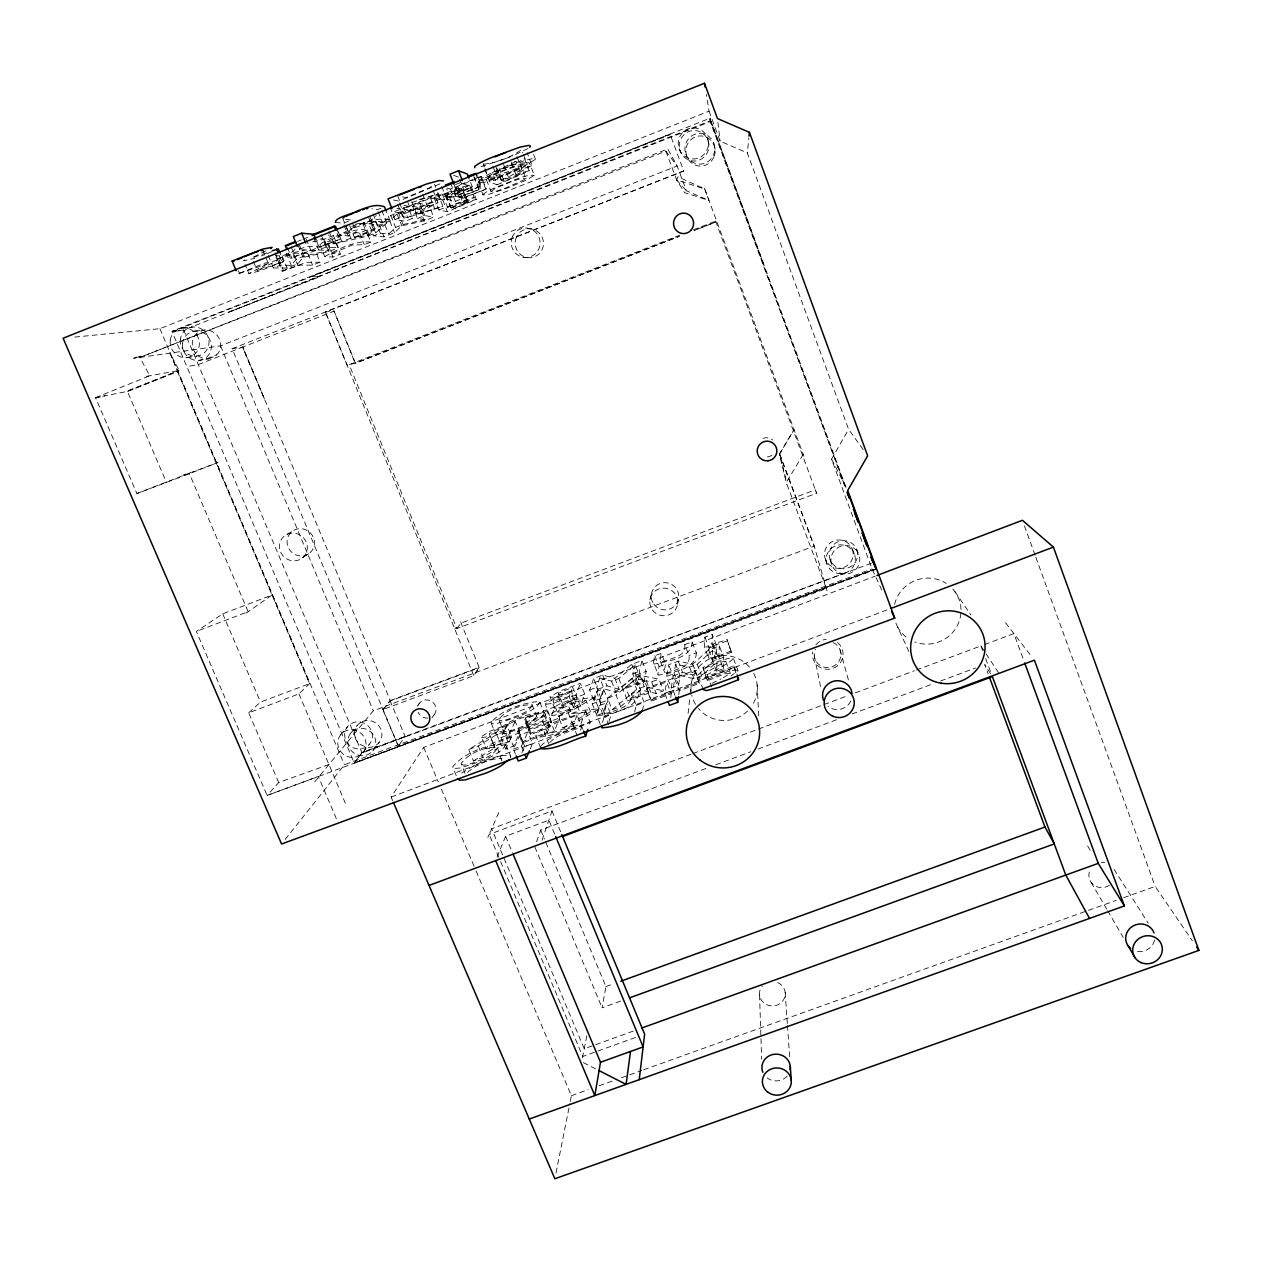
<?xml version="1.0" encoding="UTF-8"?>
<svg xmlns="http://www.w3.org/2000/svg" width="1262" height="1262" viewBox="0 0 1262 1262"><rect width="100%" height="100%" fill="white"/><g stroke="black" fill="none" stroke-linecap="round" stroke-linejoin="round"><path stroke-width="0.75" stroke-dasharray="5 3.75" d="M481.548 737.592L490.334 736.393L494.956 747.688L486.138 748.808L481.548 736.598L489.419 731.439L515.196 721.517L519.723 732.67L513.382 746.205L505.699 749.029L501.03 737.576L503.901 731.865L508.523 743.176L505.699 749.029M735.793 672.772L733.79 665.847L713.251 674.239L706.988 674.76C745.795 654.71 738.033 653.038 702.918 667.456L707.383 680.833L724.577 673.876L730.351 673.277L722.479 678.167M731.408 652.265L727.101 639.645L712.068 644.346L712.289 634.407L704.89 637.152L704.322 646.949L708.645 658.133L717.557 657.313L731.408 652.265L727.101 639.645M723.331 668.718L723.678 657.281L719.324 645.939L708.645 649.883L692.696 664.191L678.215 661.162L668.734 664.664L666.746 676.306L671.289 687.932L678.64 685.203L679.981 675.485L675.564 664.127L689.557 667.125L697.192 664.301L712.604 650.403L716.99 661.793L716.548 671.226L723.331 668.718L718.835 657.06L719.324 645.939M731.424 650.892L720.018 655.278L716.39 655.546L716.5 645.324L712.289 634.407M563.72 706.783L554.602 708.376L549.995 696.766L560.17 690.977L580.394 683.341L584.7 694.132L580.425 706.089C571.418 710.853 528.51 724.625 563.72 706.783L558.403 693.343L572.696 687.238L577.018 698.044L575.535 702.003L562.126 705.868L557.347 694.384L558.403 693.343M716.548 671.226L712.036 659.569L712.604 650.403M549.538 715.459L545.152 703.865L559.35 695.883L550.232 697.523M707.383 680.833L702.918 667.456M704.89 637.152L709.102 648.069L708.645 658.133M678.767 694.605L679.271 690.756L699.306 683.373L694.857 670.28L646.964 687.979L646.68 689.304L651.302 701.073L671.274 693.706L666.667 681.922L646.68 689.304M863.161 449.572L848.6 429.317L747.356 152.939L748.855 137.952M696.34 652.785C696.103 670.106 671.479 672.378 658.448 675.217L653.4 662.566L654.836 655.719L661.288 653.337L665.531 664.191L664.285 671.21L665.405 672.709A8.534 1.483 -21.3 0 0 669.948 671.936C677.631 668.844 691.055 667.156 688.957 655.514L684.73 644.63L692.112 641.901L696.34 652.785L688.957 655.514M699.306 683.373L694.857 670.28M688.105 713.44L689.935 696.356M690.14 694.447L691.371 683.058M692.112 641.901C691.434 658.985 667.109 661.099 654.11 664.112L653.464 663.512M684.73 644.63C686.544 656.13 673.182 657.644 665.595 660.799A8.534 1.436 -21.3 0 1 661.067 661.603L659.963 660.168L661.288 653.337M675.028 695.409L672.993 690.219L674.681 678.972L694.731 671.558M670.69 697.586L671.274 693.706M544.427 712.967L541.445 717.479L535.545 721.422A23.079 3.928 -22.1 0 1 522.373 727.732L507.056 733.112L497.48 734.705L495.445 733.443L490.997 722.558C502.229 709.402 522.436 703.076 539.363 701.356L544.427 712.967L543.733 712.194C526.822 713.724 506.441 720.113 495.445 733.443M678.64 685.203L674.113 673.592L675.564 664.127M671.289 687.932L673.135 675.959L668.734 664.664M540.578 747.782L535.798 735.967C545.831 720.066 570.108 719.214 585.458 710.711L590.111 722.369L588.439 727.575M666.793 698.438L664.774 693.248L666.667 681.922M540.057 702.098L537.013 706.515L531.097 710.411A23.095 3.802 -22.1 0 1 517.893 716.69L498.632 723.094L493.016 723.757L490.997 722.558M677.599 604.183L678.562 598.488M620.62 1001.097L602.084 1007.817L605.918 986.632L545.184 840.871M549.017 744.485L544.237 732.67C550.548 721.612 566.48 720.428 577.034 715.033L582.902 729.357M654.836 655.719L659.095 666.588L657.802 674.602M586.798 1035.771L582.019 1060.001M651.302 701.073L646.964 687.979M556.021 1172.934L569.872 1103.43M570.25 1101.505L571.402 1095.7L475.995 870.764M642.39 710.711L644.141 702.445L639.534 690.724L631.584 693.674C632.325 706.531 618.68 709.244 609.436 712.478A9.244 1.672 -21.7 0 1 604.687 713.188L603.82 711.358L606.312 702.997L599.371 705.568L596.737 713.945L597.194 715.885C612.196 713.33 637.673 709.765 639.534 690.724M510.369 757.768L510.684 756.269L505.273 743.602C486.769 744.801 464.716 752.326 452.664 766.87L457.507 778.622M643.652 682.71L646.176 671.368L641.916 660.515L631.741 664.285L614.846 678.278L602.715 675.06L593.661 678.42L589.622 689.951L594.055 701.041L601.059 698.454L604.088 688.847L599.781 677.978L611.518 681.149L618.79 678.467L635.117 664.853L639.408 675.754L637.168 685.092L643.652 682.71L639.266 671.558L641.916 660.515M634.676 712.052L636.19 705.379L631.584 693.674M469.606 185.167L458.406 191.13L463.075 203.087L476.279 199.428L447.395 211.732L438.86 209.949L434.096 197.834L460.977 187.375L469.606 185.167L474.165 197.755L463.075 203.087M536.665 716.043C532.596 724.293 521.727 726.328 513.902 729.751A15.128 2.571 -22.1 0 1 505.952 731.597L503.538 731.108L498.821 719.435C505.999 709.875 520.323 704.969 531.933 704.496L536.665 716.043L536.303 715.333C524.724 715.649 510.242 720.634 503.254 730.335L503.538 731.108M505.904 744.548L502.276 749.754L495.698 754.187A25.066 4.449 -22.4 0 1 481.264 761.144L460.52 767.943L454.604 768.448L452.664 766.87M532.28 705.174C528.037 713.298 517.262 715.317 509.438 718.756A15.128 2.492 -22.1 0 1 501.487 720.649L499.089 720.192M637.168 685.092L632.783 673.955L635.117 664.853M649.962 599.718L651.413 594.087M609.025 721.548L610.95 714.686L606.312 702.997M501.913 760.86L497.196 747.041C484.529 746.962 468.833 752.957 461.135 763.494L466.183 776.193M602.495 722.4L604.025 717.242L599.371 705.568M596.358 691.466L600.822 702.697L596.847 715.396L604.183 712.683L607.953 700.047L603.488 688.831L596.358 691.466L592.241 703.849L601.39 727.038M604.183 712.683L599.592 701.136L603.488 688.831M594.055 701.041L597.951 689.226L593.661 678.42M601.059 698.454L596.642 687.348L599.781 677.978M580.488 730.382L581.719 726.723C570.897 731.692 556.984 733.569 549.207 743.334M585.458 710.711L580.835 724.214C566.259 727.969 552.046 737.828 536.571 736.913L535.798 735.967M542.045 840.192L551.999 810.961L489.167 834.434L487.369 838.315M536.587 841.817L540.688 830.065L706.515 768.258M577.318 735.998L573.216 725.745L577.034 715.033M575.141 703.092C558.687 708.029 547.882 717.715 573.484 707.525L575.141 703.092L570.771 692.144L554.539 699.432L553.135 701.246L559.65 717.904L554.46 731.029L522.247 742.924L517.594 731.455L518.272 730.02L542.644 721.012L544.679 716.28L525.765 723.284L530.355 734.61L549.238 727.638L544.679 716.28M580.425 706.089L575.993 694.999L580.394 683.341M573.484 707.525L569.067 696.482L570.771 692.144M567.064 702.319L585.978 700.41L590.506 711.768L571.544 713.503L567.064 702.319L574.683 699.495L594.355 697.476L598.882 708.865L579.163 710.695L571.181 691.087L572.696 687.238M522.247 742.924L522.91 741.457L547.266 732.465L549.238 727.638M530.355 734.61L530.986 733.206L549.806 726.249L551.526 722.069L546.998 710.853L524.724 719.103L529.251 730.288L551.526 722.069M497.086 857.15L505.573 836.312L548.875 820.158L554.901 834.671M704.433 188.164L708.992 200.469L684.572 192.66L676.621 179.914L677.931 176.775L704.748 188.984L803.894 456.166M554.46 731.029L549.838 719.529L555.154 706.72L525.371 717.747L524.724 719.103M530.214 749.029L532.548 743.602L527.847 731.992L519.991 734.894L513.366 749.107L515.448 754.219M549.806 726.249L545.247 714.939L546.998 710.853M498.758 812.507L489.167 834.434L499.815 859.706M486.296 179.425L491.139 176.017L504.879 170.228A15.854 1.404 -21.2 0 1 514.659 166.947L521.253 166.079L525.797 179.03L503.995 188.764L495.635 191.335L490.965 191.445L486.296 179.425L491.028 179.441L502.907 175.623L516.41 169.96L521.537 166.489M521.821 752.957L524.692 746.505L532.548 743.602M488.268 176.838L493.568 173.083L508.539 166.789A17.258 1.546 -21.2 0 1 519.171 163.208L526.601 162.766L514.533 169.471L491.297 177.264L488.268 176.838L485.097 168.635M529.251 730.288L529.882 728.9L559.65 717.904M513.366 749.107L521.474 746.11L527.847 731.992M439.618 197.282L433.891 201.037L411.081 210.423L402.878 208.861L427.85 199.317L439.618 197.282L436.431 189.174M525.765 723.284L526.412 721.911L545.247 714.939M509.217 741.74L511.583 736.834L507.024 725.65L493.048 731.234L489.246 733.885L494.089 746L509.217 741.74L504.611 730.446L507.024 725.65M490.965 191.445L495.84 188.133L509.58 182.391A15.838 1.294 -21.2 0 1 519.329 179.062L526.159 178.463M501.03 737.576L508.712 734.736L515.196 721.517M448.641 193.875L436.778 200.658L403.95 213.877L393.287 212.016L431.809 197.188L444.161 193.685L448.641 193.875L446.748 189M446.622 196.036L449.398 196.762L463.469 190.373L446.622 196.036L451.307 207.946L454.036 208.561L468.107 202.251L463.469 190.373M881.759 590.001L872.058 568.894L831.579 459.131L848.6 429.317M785.91 479.087L779.758 453.815L794.05 429.648L779.38 454.02L786.747 484.545M733.522 658.796L738.081 670.674L731.013 675.927M803.231 454.383L786.242 482.494L826.389 588.581L267.118 795.454L196.351 631.426L222.727 613.837L272.056 595.017L243.503 614.925M540.799 746.268C553.072 732.26 574.1 730.13 590.111 722.369M703.281 689.604L698.612 677.568L699.448 676.243L725.776 661.398L720.018 662.045L702.792 669.002M516.048 161.504L499.452 169.013L504.232 181.381L520.827 173.951L516.048 161.504L514.486 161.568M392.656 800.66L391.11 797.063L423.669 747.419L875.039 576.198M478.077 182.58L482.557 179.267A24.183 2.13 -21.2 0 1 494.578 173.73L515.827 165.701L528.336 162.624L529.472 162.814L534.315 175.339L526.065 180.292L506.535 188.385L489.23 194.174L483.157 195.011L478.077 182.58L484.624 182.296L501.96 176.57L521.506 168.43L529.725 163.35M479.323 180.261L484.214 176.633A26.328 2.35 -21.2 0 1 497.323 170.575L525.071 160.4L531.933 158.712L535.498 159.343C518.887 169.818 499.2 177.642 479.781 180.766L478.046 176.98M432.03 717.857L434.112 714.797M460.567 621.835L479.26 667.645L473.771 675.627L382.812 709.591L398.319 746.126L874.219 569.477M390.005 700.662L405.181 736.487L398.319 746.126L232.113 348.706L683.736 170.969L670.012 134.103L171.947 331.322L183.731 330.076L710.332 120.773L709.907 118.249L310.973 276.804L319.933 276.693L228.185 312.408L710.459 121.546L709.907 118.249L846.155 487.731M482.762 194.6L487.274 191.398A24.167 1.972 -21.2 0 1 499.295 185.908C510.526 182.438 522.831 174.535 534.315 175.339M417.201 706.199L419.394 703.218M372.889 750.716A14.134 13.535 29.4 0 0 363.582 728.521A14.134 13.535 29.4 0 0 348.864 746.788A14.134 13.535 29.4 0 0 372.889 750.716L379.121 742.498M294.993 249.024L292.942 251.69L282.183 255.965L275.242 255.713M363.125 752.373A14.292 13.677 29.7 0 0 353.691 729.941A14.292 13.677 29.7 0 0 338.831 748.413A14.292 13.677 29.7 0 0 363.125 752.373L369.592 744.044A14.04 13.456 29.8 0 0 360.333 721.974A14.04 13.456 29.8 0 0 345.709 740.147A14.04 13.456 29.8 0 0 369.592 744.044M456.812 628.555L461.072 623.097L815.347 489.798L816.609 493.237L456.812 628.555L349.164 364.655L680.786 234.779M454.793 629.186L456.292 627.277M285.196 839.435L344.431 764.788L872.058 568.894M268.285 255.476L273.397 267.938L280.243 265.225L291.348 265.383L296.239 259.262L303.968 256.186L328.814 250.507L323.877 238.297L320.043 239.133M383.096 709.78L390.226 700.915L479.26 667.645M273.397 267.938L287.121 268.065L297.879 263.79L303.101 257.448L328.704 251.58L338.358 247.746L333.452 235.6L328.152 235.111M314.68 781.793L373.3 710.79L814.195 546.115L779.758 453.815M327.552 241.499L335.708 242.462L340.409 254.119L332.379 253.425L327.552 241.499L343.248 234.48L352.587 232.271M350.647 733.332L357.256 725.398M340.63 734.799L347.492 726.754M332.379 253.425L352.256 245.049L364.261 244.67L370.823 242.067L366.154 230.378L359.575 232.997L348.833 231.971C349.353 227.901 361.216 226.371 365.27 223.753A9.654 0.852 -20.8 0 1 371.533 221.812L382.402 222.443L389.564 219.604L385.935 210.486M328.925 764.535L278.681 782.519L267.118 795.454L318.339 776.43L336.859 819.89M383.948 222.317L390.794 215.423L398.271 212.442L420.293 207.883L424.963 219.683L403.067 224.494L395.574 227.46L388.649 234.085L380.304 233.17L373.662 235.805L368.851 223.753L375.492 221.118L383.948 222.317L388.649 234.085M467.492 772.407C476.831 764.709 489.798 757.831 501.976 758.73M561.7 705.221L577.018 698.044M368.851 223.753L379.357 225.141L389.8 220.992L396.994 213.862L419.678 209.129L429.048 205.422L433.671 217.174L424.316 220.866L401.758 225.851L394.454 232.713L384.027 236.83L373.662 235.805M278.681 782.519L248.709 712.793L298.952 693.911L309.726 683.483L169.928 353.123L179.22 370.523L143.978 376.77M351.672 226.34L370.76 220.771L376.265 215.565M679.981 675.485L694.068 678.751L701.688 675.927L716.99 661.793M673.135 675.959L682.616 672.457L697.176 675.754L713.03 661.225L723.678 657.281M458.406 191.13L471.657 187.581L442.773 199.964L434.096 197.834M329.019 231.325L334.083 243.866C352.287 238.313 369.971 231.498 386.787 222.948L381.771 210.36M248.709 712.793L260.524 702.098L309.569 683.641L177.516 371.627L127.446 391.394L95.518 397.656L136.88 493.537L182.501 476.342M349.621 225.488L354.606 237.887L369.009 234.574L373.773 230.283L368.804 217.869M334.083 243.866L367.889 236.041L375.634 232.965L386.787 222.948M639.408 675.754L623.176 689.573L615.903 692.254L604.088 688.847M597.951 689.226L606.99 685.881L619.216 689.336L636.016 675.123L646.176 671.368M620.636 706.625L627.529 700.883L650.798 692.302L656.208 693.485L663.528 690.787L658.985 679.177L639.802 675.375L632.23 678.183L607.574 698.186L612.165 709.749L620.636 706.625L616.061 695.047L623.002 689.399L646.286 680.802L651.665 681.89L658.985 679.177M612.165 709.749L636.679 689.431L644.235 686.638L663.528 690.787M630.117 698.738L640.639 690.03L648.81 691.828L644.298 680.376L636.174 678.704L625.605 687.285L630.117 698.738L648.81 691.828M244.781 259.909L243.598 260.824L254.798 258.316M275.999 257.022L277.309 260.24L276.126 261.155L257.211 270.557L283.571 261.597L279.88 252.574M265.683 257.022L268.333 263.49L248.835 273.554L245.096 264.468M461.577 773.149C475.9 764.062 492.811 754.944 510.037 755.291L510.684 756.269M302.675 557.662A14.182 13.63 42.2 0 0 297.737 533.952A14.182 13.63 42.2 0 0 279.738 549.27A14.182 13.63 42.2 0 0 302.675 557.662L309.884 552.851A13.929 13.409 42.5 0 0 305.057 529.535A13.929 13.409 42.5 0 0 287.357 544.585A13.929 13.409 42.5 0 0 309.884 552.851M382.812 709.591L390.226 700.584L242.777 347.034L198.292 364.592L186.855 366.579M490.334 736.393L468.754 749.502L473.455 760.939L482.952 757.421L501.377 745.81L508.523 743.176M468.754 749.502L478.266 746L496.755 734.5L503.901 731.865M473.455 760.939L494.956 747.688M287.073 534.347L294.582 529.914M585.978 700.41L558.261 716.422L562.884 727.922L572.774 724.278L598.882 708.865M558.261 716.422L568.152 712.762L594.355 697.492M562.884 727.922L590.506 711.768M527.958 148.537L512.072 156.204M484.813 169.376L489.735 182.091L497.843 178.873L500.904 180.072L508.444 177.09L521.884 169.329L531.949 165.338L527.059 152.592M511.031 161.851L515.858 174.393L531.949 165.338M390.021 207.078L395.022 219.667L405.197 221.229L412.564 218.31L407.721 206.085L402.83 205.107L407.752 217.506L427.597 206.747L437.882 202.661L432.898 190.026M411.712 201.652L416.634 214.067L437.882 202.661M319.917 276.173L321.526 275.305M439.902 183.873L400.638 200.421M712.099 683.357L720.981 678.924M265.966 250.838L251.974 257.842L269.311 252.037M277.309 260.24L264.515 263.285L237.493 274.028L268.333 263.49M277.119 259.12L295.103 253.173L307.818 253.536L315.295 250.57L320.012 262.196L312.55 265.162L299.977 265.13L282.041 271.141L277.119 259.12L294.393 252.447L304.521 250.018M283.571 261.597L259.988 270.936L248.835 273.554M733.79 667.566L710.427 676.479L701.562 678.499L698.612 677.568M707.493 679.24L727.953 671.463L735.399 669.854L738.081 670.674M271.661 251.816L261.439 255.918M510.621 156.803L478.345 167.672M282.041 271.141L306.54 262.322L320.012 262.196M95.518 397.656L149.705 375.76L139.861 357.446L667.756 148.948L677.158 166L686.386 190.767L708.992 200.469M127.446 391.394L178.999 370.571L127.273 390.983L166.505 482.573M297.611 241.405L301.224 239.969M303.038 239.244L310.263 236.373M380.903 208.277L377.322 209.697L371.88 208.751M460.204 182.69L454.809 184.836L459.683 197.266L462.349 197.992L486.454 189.016L480.854 176.412L457.522 185.672L462.349 197.992M312.755 241.831L323.798 239.433L333.452 235.6M411.948 202.456L438.103 194.017L442.93 206.274L407.752 217.506M446.985 188.07L450.518 189.095L481.658 176.712M424.963 219.683L417.485 218.421L412.706 206.337L419.978 203.45L429.048 205.422M442.741 195.011L461.513 188.448L466.293 200.69L450.55 207.788L447.489 207.094L442.741 195.011L445.865 195.831L461.513 188.448M288.241 252.873L290.465 258.316L310.815 250.239L306.382 239.338M315.295 250.57L298.637 249.608L307.013 246.279L318.955 247.005L340.661 239.007L290.465 258.316M338.358 231.782L339.667 235.032L348.265 235.994L356.42 232.76L352.051 221.86M455.188 187.423L463.974 190.057L472.209 186.792L468.644 177.611M366.154 230.378C356.263 224.226 291.869 253.962 335.708 242.462M313.591 237.461L318.671 249.971L326.164 247.005L338.358 247.746M395.022 219.667L402.61 216.654L412.564 218.31M441.7 186.524L446.669 199.175L481.248 186.066L476.326 173.415M450.771 183.574L455.724 196.194L481.248 186.066M354.606 237.887L373.773 230.283M455.724 196.194L458.8 197.03L479.402 189.458L474.544 176.995M459.683 197.266L479.402 189.458M496.834 167.878L501.661 180.371L520.827 173.951M446.669 199.175L455.314 201.368L486.454 189.016M497.118 184.788L529.235 171.001L524.377 158.271L519.029 161.662L492.354 172.468L497.118 184.788L489.735 182.091M417.485 218.421L424.742 215.55L433.671 217.174M438.86 209.949L474.307 197.219M447.489 207.094L466.214 200.5M451.307 207.946L468.107 202.251M319.901 244.749L324.728 256.643L332.931 257.085L340.409 254.119M74.71 337.08L159.911 328.688L709.07 111.198L706.31 94.445M876.27 569.241L354.212 763.021L172.121 331.732L670.217 134.671M710.127 118.88L710.49 122.256L845.24 487.069M206.637 358.755L216.67 354.796M139.861 357.446L220.582 345.851L677.158 166L665.894 151.156L142.07 356.578L136.264 357.398M325.501 312.408L347.097 365.16L355.221 363.204L679.303 236.294L355.49 363.33L334.083 310.988L325.344 312.014L683.736 170.969M727.07 640.97L710.38 646.822L704.322 646.949M693.611 229.747L715.601 221.134L715.917 221.954L693.958 230.567L715.917 221.954M136.88 493.537L189.174 473.187L248.157 611.676L196.351 631.426M184.284 475.648L217.916 462.555L183.889 475.127M391.11 797.063L887.375 609.767M390.226 700.584L479.118 667.377L473.771 675.627L325.407 311.998M405.181 736.487L361.863 752.641L354.212 763.021L876.065 568.783M844.988 573.074L361.942 753.067L354.212 763.021L876.049 568.752M691.04 754.25L491.628 828.787L584.274 1048.769L634.281 1030.723M692.885 753.572L847.969 695.599M855.352 692.838L914.429 670.753M916.275 670.059L980.905 645.907L985.149 652.375M984.565 644.535L1013.907 633.571L1024.018 661.146M715.728 764.819L750.732 751.773M758.099 749.029L837.321 719.482M852.071 713.992L933.139 683.767M940.505 681.023L975.51 667.977M871.379 563.262L361.894 752.578L183.731 330.076L172.121 331.732M571.181 691.087L559.902 694.794L557.347 694.384M569.067 696.482L553.135 701.246M575.993 694.999L553.387 703.202L545.105 704.464M589.622 689.951L596.642 687.348M632.783 673.955L639.266 671.558M584.7 694.132L559.287 704.117L554.87 706.894L554.602 708.376M659.095 666.588L665.531 664.191M709.102 648.069L716.5 645.324M504.611 730.446L489.498 734.768M625.605 687.285L644.298 680.376M517.594 731.455L549.838 719.529M592.241 703.849L599.592 701.136M607.574 698.186L616.061 695.047M666.746 676.306L674.113 673.592M712.036 659.569L718.835 657.06M519.723 732.67L493.963 742.577L487.905 745.952L486.138 748.808M571.544 713.503L579.163 710.695M600.822 702.697L607.953 700.047M511.583 736.834L497.622 742.419L493.836 745.085L494.089 746M573.216 725.745L550.122 733.553L545.847 733.853L544.237 732.67M664.774 693.248L672.993 690.219M604.025 717.242L610.95 714.686M636.19 705.379L644.141 702.445M651.571 699.716L699.432 682.064M605.918 986.632L613.332 983.934M635.543 1037.474L582.776 1056.483L500.572 861.52M571.402 1095.7L588.092 1089.721M599.213 1085.746L614.026 1080.43M621.44 1077.764L641.837 1070.46M643.683 1069.797L1086.629 910.99M1088.475 910.328L1116.271 900.358M1123.685 897.708L1155.187 886.413L1192.338 940.789M515.858 174.393L529.157 170.717M416.634 214.067L442.93 206.274M419.252 199.475L438.103 194.017M208.577 358.818L215.313 356.152L217.9 353.565A14.671 13.977 55.2 0 0 209.918 330.597A14.671 13.977 55.2 0 0 192.439 345.946L193.465 349.606A14.671 13.977 55.2 0 0 204.87 358.708L208.577 358.818L199.049 360.38M355.064 224.289L364.103 222.317L369.009 234.574M95.675 398.019L105.125 395.779M186.95 357.635L196.793 356.089M232.113 348.706L242.635 347.097L333.973 311.162L355.174 363.219M194.742 331.117L204.381 330.06M182.564 328.01L192.518 327M318.671 249.971L328.814 250.507M523.572 257.322L527.295 257.574M370.823 242.067C354.622 240.285 337.979 249.277 324.728 256.643M138.71 356.168L142.07 356.578M335.313 222.317L343.154 223.279L351.325 220.045L345.536 219.257M389.564 219.604C372.132 216.543 353.881 227.018 339.667 235.032M483.63 164.17C496.849 162.814 510.842 157.371 521.585 149.689L522.831 152.954M396.899 208.372L400.354 209.019L405.197 221.229M412.706 206.337L420.293 207.883M527.69 228.201L531.349 228.974M393.46 199.98L398.887 201.115M402.673 196.856L406.001 197.613L428.828 188.18L434.522 184.315L435.8 187.549M665.894 151.156L676.621 179.914L704.748 188.984M463.706 184.031L472.209 186.792M453.594 175.386L458.958 177.232M501.661 180.371L504.232 181.381M709.07 111.198L720.113 141.202L747.356 152.939M583.375 1062.636L595.585 1068.867M461.324 764.409L463.753 765.103A16.438 2.918 -22.4 0 0 472.24 763.21C481.027 759.503 492.779 756.995 497.48 747.893L497.196 747.041M676.621 179.914L686.386 190.767M1005.546 622.718L1032.111 657.234M954.971 591.704L970.967 615.004M986.206 653.984L998.936 673.387M990.481 673.608L984.723 664.538L988.146 673.766M1114.031 869.25L1148.215 923.185M1087.592 845.982L1090.494 850.714M1091.157 882.375L1106.742 909.129M1107.72 910.801L1123.29 937.54M831.579 459.131L845.903 487.037M679.224 149.011A15.554 15.097 -86.8 0 0 705.048 153.207A15.554 15.097 -86.8 0 0 695.725 128.061A15.554 15.097 -86.8 0 0 679.224 149.011L680.265 151.298A15.27 14.829 -86.7 0 0 705.616 155.384A15.27 14.829 -86.7 0 0 696.466 130.712A15.27 14.829 -86.7 0 0 680.25 151.282M908.861 651.555L895.862 623.081A33.743 32.891 -23 0 0 908.656 638.856M856.756 549.727A14.213 13.992 -23 0 1 840.965 568.515A14.213 13.992 -23 0 1 832.573 545.783A14.213 13.992 -23 0 1 856.756 549.727L858.933 554.712A14.466 14.229 -22.5 0 1 842.858 573.816A14.466 14.229 -22.5 0 1 834.308 550.689A14.466 14.229 -22.5 0 1 858.933 554.712M222.727 613.837L260.524 702.098M423.669 747.419L438.293 781.888M441.369 789.144L475.222 868.95M159.911 328.688L344.431 764.788M298.952 693.911L346.687 806.371M685.913 154.279A15.365 14.923 -86.2 0 0 711.437 158.413A15.365 14.923 -86.2 0 0 702.24 133.567A15.365 14.923 -86.2 0 0 685.913 154.279L686.828 156.441M852.323 549.159A14.371 14.15 -22.6 0 1 836.359 568.152A14.371 14.15 -22.6 0 1 827.856 545.168A14.371 14.15 -22.6 0 1 852.323 549.159L854.437 554.192A14.623 14.403 -22.1 0 1 838.189 573.516A14.623 14.403 -22.1 0 1 829.544 550.122A14.623 14.403 -22.1 0 1 854.437 554.192M505.573 836.312L512.419 852.591M534.82 846.865L602.084 1007.817M220.582 345.851L373.3 710.79M540.688 830.065L544.427 839.072M551.999 810.961L561.038 832.746M253.473 261.471L257.211 270.557M238.376 270.778L239.717 274.012M478.266 746L482.952 757.421M263.032 250.57L265.02 255.413M496.755 734.5L501.377 745.81M291.159 246.8L297.879 263.79M292.973 253.662L297.864 265.635M287.515 247.51L291.932 258.347M286.379 253.22L291.348 265.383M282.183 255.965L287.121 268.065M279.517 256.107L281.741 261.55M278.823 259.167L283.713 271.141M275.148 252.747L280.243 265.225M518.272 730.02L522.91 741.457M519.991 734.894L524.692 746.505M521.474 746.11L523.556 751.237M508.712 734.736L513.382 746.205M307.818 253.536L312.55 265.162M298.889 243.724L303.968 256.186M298.053 245.033L303.101 257.448M542.644 721.012L547.266 732.465M525.371 717.747L529.882 728.9M526.412 721.911L530.986 733.206M328.215 245.427L332.931 257.085M323.798 239.433L328.704 251.58M321.084 234.48L326.164 247.005M316.746 241.547L318.955 247.005M346.072 226.261L351.073 238.692M342.807 218.452L344.763 223.342M345.425 224.967L348.044 231.482M343.895 225.093L348.265 235.994M336.497 228.359L341.545 240.9M337.159 233.438L339.352 238.897M369.955 216.764L374.94 229.227M568.152 712.762L572.774 724.278M370.76 220.771L375.634 232.965M362.999 223.847L367.889 236.041M359.575 232.997L364.261 244.67M603.993 712.856L608.741 724.814M390.794 215.423L395.574 227.46M389.8 220.992L394.454 232.713M378.048 211.527L382.402 222.443M379.357 225.141L384.027 236.83M373.031 213.83L378.048 226.403M375.492 221.118L380.304 233.17M611.518 681.149L615.903 692.254M602.715 675.06L606.99 685.881M407.452 201.273L411.081 210.423M397.656 195.72L399.612 200.658M399.612 202.945L403.95 213.877M397.609 204.05L402.61 216.654M398.271 212.442L403.067 224.494M396.994 213.862L401.758 225.851M632.23 678.183L636.679 689.431M618.79 678.467L627.529 700.883M614.846 678.278L619.216 689.336M422.612 194.111L427.597 206.747M419.978 203.45L424.742 215.55M419.678 209.129L424.316 220.866M651.665 681.89L656.208 693.485M646.286 680.802L650.798 692.302M639.802 675.375L644.235 686.638M449.398 196.762L454.036 208.561M631.741 664.285L636.016 675.123M636.174 678.704L640.639 690.03M445.865 195.831L450.55 207.788M442.773 199.964L447.395 211.732M430.184 197.172L435.011 209.413M674.681 678.972L679.271 690.756M660.341 661.367L664.68 672.457M459.668 179.062L463.974 190.057M463.201 190.83L467.839 202.677M453.926 184.552L458.8 197.03M450.518 189.095L455.314 201.368M689.557 667.125L694.068 678.751M678.215 661.162L682.616 672.457M483.188 163.729L484.466 166.994M480.854 176.412L485.649 188.748M475.474 173.099L480.412 185.782M473.707 176.696L478.582 189.19M471.657 187.581L476.279 199.428M706.988 674.76L711.642 686.812M697.192 664.301L701.688 675.927M503.601 164.533L508.444 177.09M692.696 664.191L697.176 675.754M496.061 167.53L500.904 180.072M492.906 166.158L497.843 178.873M733.79 665.847L737.781 676.227M725.776 661.398L730.351 673.277M713.33 644.551L717.652 655.767M711.705 643.462L716.027 654.647M523.462 154.595L526.601 162.766M708.645 649.883L713.03 661.225M516.978 156.598L521.884 169.329M533.621 154.453L535.498 159.343M779.38 454.02L814.195 546.115L827.273 591.641M980.905 645.907L982.924 651.334M985.638 658.559L991.049 673.009M715.601 221.134L816.609 493.237M763.21 262.985L709.907 118.249M710.332 120.773L845.209 486.817M1024.428 525.828L1035.171 555.422M1035.834 557.268L1155.187 886.413M830.112 559.65L831.816 564.808M825.395 559.192L827.02 564.398M840.066 649.835L848.663 680.849M707.461 137.858L707.966 140.334M708.361 141.801L708.865 144.199M814.274 655.924L821.12 689.257M714.718 147.149L715.097 149.437M717.904 122.319L720.113 141.202M785.201 992.516L787.33 1023.545M787.472 1025.485L789.744 1058.471M757.153 684.698L758.841 717.131M759.535 994.961L761.664 1059.165M1109.456 885.198A13.251 12.525 -16.7 0 1 1090.194 869.849M1101.111 862.467A13.251 12.525 -16.7 0 1 1104.55 862.561M777.629 982.562A12.904 12.241 1.1 0 1 783.623 999.709A12.904 12.241 1.1 0 1 765.135 1003.842A12.904 12.241 1.1 0 1 762.343 985.985M833.094 642.563A13.361 13.077 -11.3 0 1 839.719 659.821A13.361 13.077 -11.3 0 1 822.051 666.478A13.361 13.077 -11.3 0 1 815.41 649.22M1154.541 940.032A14.639 13.756 -16 0 1 1137.456 951.453M787.157 1076.044A14.213 13.393 1.4 0 1 767.17 1077.906M850.777 701.009A14.781 14.403 -9.9 0 1 827.967 706.341M837.495 642.563A15.365 15.034 -11.3 0 1 833.141 668.292A15.365 15.034 -11.3 0 1 812.586 651.949M815.867 644.819A15.365 15.034 -11.3 0 1 826.231 639.298M753.714 673.34A33.175 32.449 2.3 0 1 751.963 705.758M747.609 710.995A33.175 32.449 2.3 0 1 698.47 708.503M695.52 704.338A33.175 32.449 2.3 0 1 691.75 694.873M691.182 691.529A33.175 32.449 2.3 0 1 750.985 668.986M952.81 589.023A33.743 32.891 -23 0 1 954.782 629.785A33.743 32.891 -23 0 1 914.855 641.964M894.616 604.419A33.743 32.891 -23 0 1 946.232 583.407M771.981 455.188A9.67 9.607 -46.2 0 1 764.804 456.891M763.021 438.371A9.67 9.607 -46.2 0 1 772.533 439.917M418.179 705.237A9.37 9.039 28.2 0 1 432.44 701.956A9.37 9.039 28.2 0 1 432.393 716.422M427.944 718.078A9.37 9.039 28.2 0 1 418.164 712.21M713.882 157.135L711.863 160.495A15.081 14.655 -86.1 0 1 691.245 162.719A15.081 14.655 -86.1 0 1 689.162 141.502A15.081 14.655 -86.1 0 1 709.78 139.277L712.399 142.133A15.081 14.655 -86.1 0 1 713.882 157.135M360.964 722.369L359.796 723A13.882 13.314 29.5 0 0 357.32 741.772L359.859 744.328L366.437 747.199A13.882 13.314 29.5 0 0 380.903 729.215L379.089 726.123A13.882 13.314 29.5 0 0 362.904 721.343L360.964 722.369M264.373 398.792L242.635 347.097L264.373 398.792M182.533 343.406A14.939 14.229 55 0 0 202.677 359.496A14.939 14.229 55 0 0 205.501 334.335A14.939 14.229 55 0 0 182.533 343.406M516.316 237.366A14.513 14.134 74.5 0 0 530.986 257.669A14.513 14.134 74.5 0 0 540.672 234.764A14.513 14.134 74.5 0 0 516.316 237.366M653.858 604.167A13.756 13.566 12.6 0 0 677.552 601.879A13.756 13.566 12.6 0 0 663.56 582.744A13.756 13.566 12.6 0 0 653.858 604.167M652.454 609.972A13.992 13.803 12.5 0 0 676.558 607.637A13.992 13.803 12.5 0 0 662.329 588.187A13.992 13.803 12.5 0 0 652.454 609.972M512.388 236.751A14.765 14.387 74.2 0 0 527.327 257.432A14.765 14.387 74.2 0 0 537.186 234.101A14.765 14.387 74.2 0 0 512.388 236.751M180.387 339.226A14.844 14.134 55.2 0 0 200.39 355.206A14.844 14.134 55.2 0 0 203.198 330.218A14.844 14.134 55.2 0 0 180.387 339.226M170.212 340.456A15.128 14.387 55 0 0 190.609 356.736A15.128 14.387 55 0 0 193.433 331.275A15.128 14.387 55 0 0 170.212 340.456"/><path stroke-width="1.5" d="M601.485 725.839L601.958 727.843C615.919 726.754 632.988 721.612 642.39 710.711M749.044 136.075L749.423 132.336L717.447 118.533L704.48 83.26L63.1 338.232L281.568 844.01L894.711 618.128L847.701 490.524L867.641 455.803L749.423 132.336M639.219 1079.673L644.63 1034.193L561.795 834.561M630.511 1051.467L626.078 1084.389L599.071 1070.633M668.15 701.893L669.507 705.348L677.726 702.319L678.499 696.545M513.177 854.39L600.507 1062.257L594.812 1095.574L495.666 860.637M540.578 747.782L541.366 748.76C556.826 749.912 571.087 739.926 585.647 736.219L587.871 729.294M516.158 755.922L518.24 761.049L526.333 758.068L529.441 750.827M529.725 147.244L530.482 146.282L528.983 145.351L519.976 147.118L492.164 157.277A26.36 2.54 -21.2 0 0 479.087 163.413L474.796 166.253L474.701 167.72M509.154 759.582L500.557 766.066A25.051 4.591 -22.5 0 1 486.154 773.054L465.41 779.806L459.494 780.247L457.507 778.622M270.857 248.298L272.04 247.352L262.764 249.071L232.129 261.029L236.152 270.778M343.217 217.963L344.147 217.316M345.678 216.512L347.791 215.518M237.603 259.625L242.446 257.464M272.213 250.775L278.397 248.961L279.88 252.574M738.444 677.946L738.459 679.713L719.056 687.364L706.263 690.598L703.281 689.604M244.181 256.738L252.463 253.394M349.29 214.903L353.802 213.01M494.893 156.898L499.011 155.226M337.017 229.936L335.55 226.308L334.225 226.166L313.812 234.275L301.713 233.202L293.32 236.53L297.311 246.342M468.644 177.611L467.208 173.951L458.532 170.78L450.013 174.172L453.894 184.11M399.47 195.011L413.92 189.3M295.466 241.578L285.291 245.617L286.774 249.245M286.774 245.711L295.813 242.115M312.061 235.647L333.736 227.034M445.249 185.12L454.146 181.586M468.36 175.923L476.326 173.415L469.022 176.317M134.04 358.282L136.264 357.398M183.889 475.127L185.624 474.449M500.478 154.658L503.412 153.507A17.274 1.656 -21.2 0 1 506.094 152.528M355.363 212.426L360.017 210.644M876.885 575.504L1022.425 520.291L1053.407 547.109L1198.9 950.396L554.87 1178.74L393.428 802.474M891.067 608.379L1053.407 547.109M429.033 885.435L1034.398 660.184L1124.363 905.942L529.267 1119.047M562.505 836.564L992.405 676.637L1065.791 875.087L1089.532 918.421M620.746 981.237L1044.968 827.036L1054.354 843.884L629.88 997.737M641.68 1028.057L1098.255 863.366L1124.363 905.942M600.507 1062.257L643.115 1046.924L555.659 836.485M418.653 187.549L421.334 186.634M253.993 252.81L257.969 251.453M366.295 208.735L367.794 208.467M260.982 250.602L263.032 250.57M232.129 261.029L234.369 261.076M335.313 222.317C335.692 217.048 351.893 214.382 357.099 211.022C365.822 207.993 375.114 203.182 384.484 206.842L385.935 210.486M443.561 180.892L439.018 180.592L426.619 184L388.033 198.828L391.977 208.719M1196.707 947.194L1198.9 950.396M1128.165 945.901L1135.216 957.984M873.872 564.146L876.27 569.241M891.477 611.092L894.711 618.128M276.552 248.866L278.034 252.495M524.945 754.644L526.333 758.068M301.713 233.202L305.688 243.014M313.812 234.275L316.021 239.733M334.225 226.166L335.692 229.794M583.58 731.077L585.647 736.219M675.706 697.129L677.726 702.319M458.532 170.78L462.413 180.718M737.134 676.243L738.459 679.713M989.518 677.473L1044.968 827.036M847.496 491.391L876.065 568.783M847.275 492.606L849.326 498.127M853.396 509.185L858.16 522.074M862.246 533.132L867.01 546.036L862.246 533.037M847.259 492.369L849.294 497.906M854.753 512.703L858.144 521.947M1024.697 662.992L1098.255 863.366M704.48 83.26L705.095 86.999M790.28 1066.232L791.242 1080.225M1130.689 948.519A14.639 13.756 -16 0 1 1132.124 926.592A14.639 13.756 -16 0 1 1154.036 932.918M762.847 1072.29A14.213 13.393 1.4 0 1 774.679 1054.212A14.213 13.393 1.4 0 1 790.17 1069.719M823.518 700.315A14.781 14.403 -9.9 0 1 834.008 681.117A14.781 14.403 -9.9 0 1 852.039 693.627M362.51 209.792A9.67 0.931 -20.8 0 1 364.56 209.161M873.13 562.615L871.096 557.094L873.13 562.615M832.952 716.264A15.049 14.655 -9.7 0 0 854.185 701.356A15.049 14.655 -9.7 0 0 830.475 690.992A15.049 14.655 -9.7 0 0 832.952 716.264M1140.974 962.559A14.907 13.977 -15.8 0 0 1162.318 948.361A14.907 13.977 -15.8 0 0 1139.271 938.344A14.907 13.977 -15.8 0 0 1140.974 962.559M767.706 1092.072A14.466 13.614 1.4 0 0 791.132 1083.774A14.466 13.614 1.4 0 0 771.713 1068.819A14.466 13.614 1.4 0 0 767.706 1092.072M699.842 759.898A36.693 35.746 2.8 0 0 759.188 737.907A36.693 35.746 2.8 0 0 709.843 698.785A36.693 35.746 2.8 0 0 699.842 759.898M941.263 683.231A37.355 36.282 -21.3 0 0 982.893 634.265A37.355 36.282 -21.3 0 0 919.462 624.28A37.355 36.282 -21.3 0 0 941.263 683.231M691.339 229.81A10.238 10.017 -88.4 0 0 685.14 213.246A10.238 10.017 -88.4 0 0 674.208 227.034A10.238 10.017 -88.4 0 0 691.339 229.81M767.974 460.772A9.859 9.796 -44.5 0 0 775.042 445.249A9.859 9.796 -44.5 0 0 758.099 446.953A9.859 9.796 -44.5 0 0 767.974 460.772M411.554 721.343A9.56 9.213 28.1 0 0 427.85 723.994A9.56 9.213 28.1 0 0 421.618 708.913A9.56 9.213 28.1 0 0 411.554 721.343"/></g></svg>
